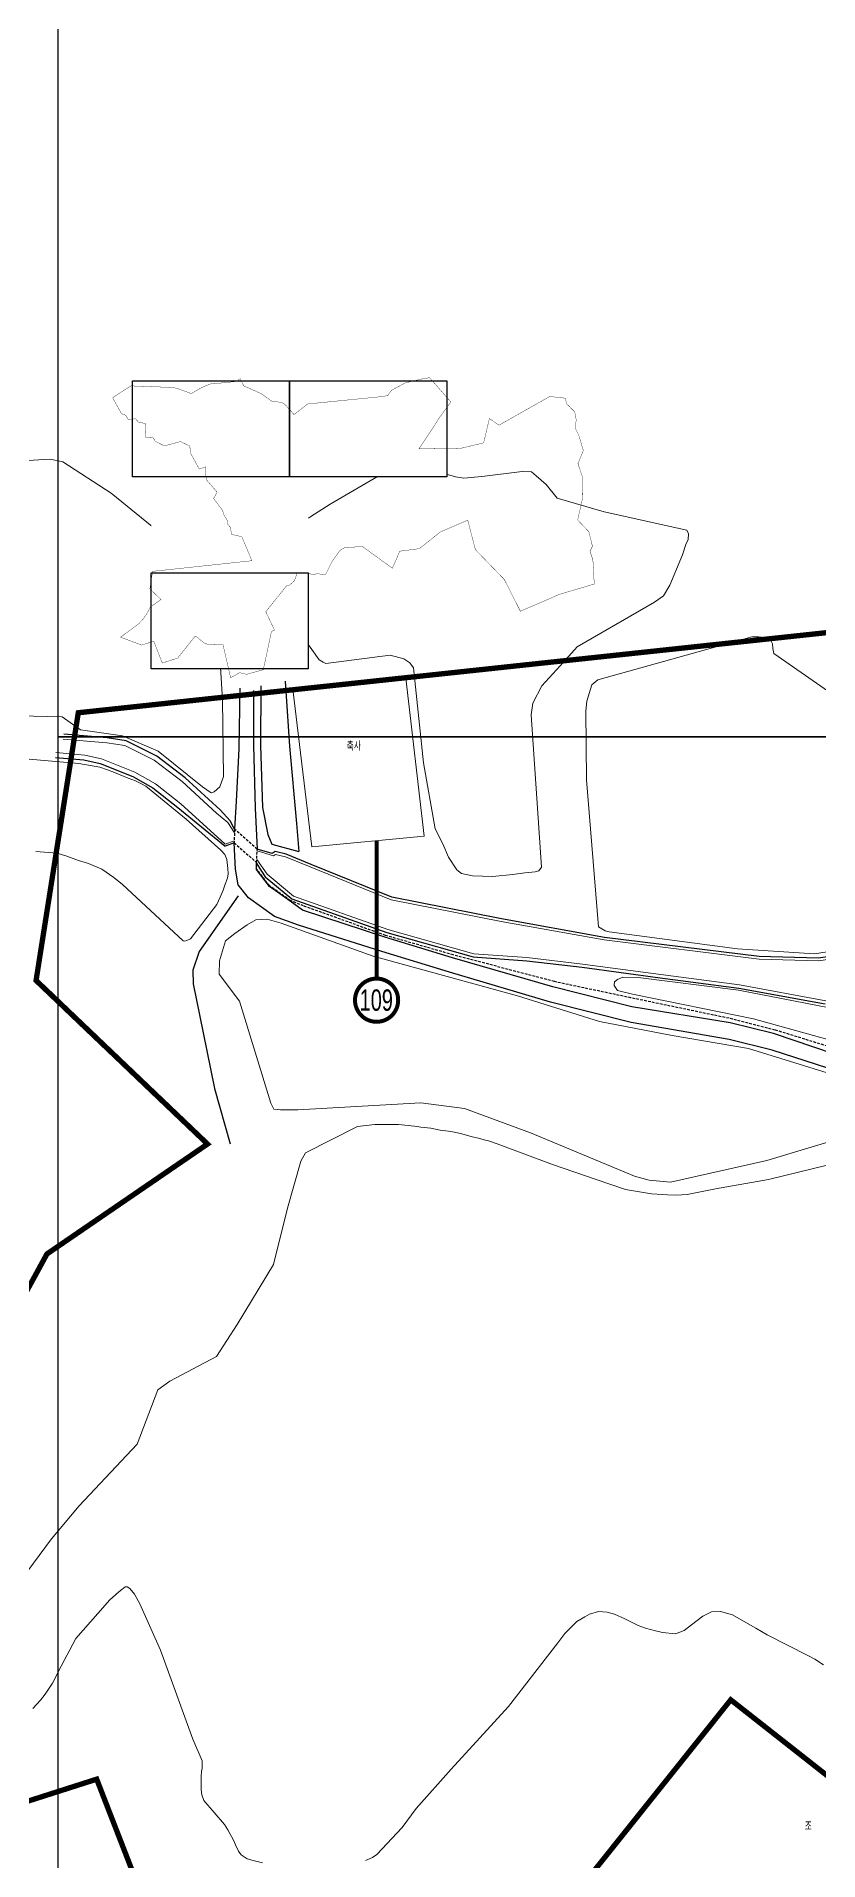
# Model space of a CAD drawing. Extents: x 120542 to 122291, y 586607 to 587713.
# Drawn here: x 120854.9 to 121001.6, y 586799.4 to 587141.3 of the extents above; entities that cross this region are included whole.
import ezdxf
from ezdxf.enums import TextEntityAlignment as Align

# ---------------------------------------------------------------- set-up
doc = ezdxf.new("R2010")
doc.units = 0
doc.header["$MEASUREMENT"] = 0
doc.set_wipeout_variables(frame=1)
doc.linetypes.add('DASHED', pattern=[0.75, 0.5, -0.25])
doc.linetypes.add('PHANTOM2', pattern=[1.25, 0.625, -0.125, 0.125, -0.125, 0.125, -0.125])
for name, color, linetype in [('_0넘버링', 7, 'Continuous'), ('_조사구역', 6, 'Continuous'), ('가드레일', 114, 'Continuous'), ('도로_비포장', 27, 'Continuous'), ('도로_콘크리트', 7, 'Continuous'), ('석축_상단', 25, 'SUKCHUK'), ('수로(박스)', 5, 'DASHED'), ('옹벽_상단', 2, 'ONGBYUCK'), ('지형_상단', 7, 'SUNGJEULTO'), ('지형_하단', 7, 'Continuous'), ('현황 텍스트', 7, 'Continuous')]:
    doc.layers.add(name, color=color, linetype=linetype)
for name, color, linetype, lineweight in [('건물', 7, 'Continuous', 20), ('밭', 3, 'Continuous', 18), ('석축_하단', 30, 'Continuous', 18), ('옹벽_하단', 2, 'Continuous', 18)]:
    doc.layers.add(name, color=color, linetype=linetype, lineweight=lineweight)
doc.styles.add('GHS', font='simplex.shx', dxfattribs={"bigfont": 'ngsw.shx'})
doc.styles.add('JKS_FONT', font='', dxfattribs={"height": 1.5})
doc.styles.add('sks-ghs', font='romans.shx', dxfattribs={"bigfont": 'ghs.shx'})
doc.styles.get('JKS_FONT').set_extended_font_data('Expo M')
doc.linetypes.add('ONGBYUCK', pattern='A,1,0,[")",sks-ghs,S=0.5,R=90,X=0.5,Y=0],2', length=3)
doc.linetypes.add('SUKCHUK', pattern='A,1,["V",sks-ghs,S=0.5,R=0,X=0.5,Y=0],0.25,["V",sks-ghs,S=0.5,R=0,X=0.5,Y=0],0.25,["V",sks-ghs,S=0.5,R=0,X=0.5,Y=0],1', length=2.5)
doc.linetypes.add('SUNGJEULTO', pattern='A,0.25,["|",sks-ghs,S=0.3,R=0,X=0.5,Y=0.1],0.55,["|",sks-ghs,S=0.15,R=0,X=0.5,Y=0.05],0.25', length=1.05)

msp = doc.modelspace()

# ---------------------------------------------------------------- linework, layer by layer
for points in [[(120859, 587010), (120859, 587285), (121309, 587285), (121309, 587010), (120859, 587010)], [(120859, 586735), (120859, 587010), (121309, 587010), (121309, 586735), (120859, 586735)]]:
    msp.add_lwpolyline(points)
at = {"layer": '_0넘버링', "linetype": 'Continuous', "const_width": 0.75, "flags": 128}
msp.add_lwpolyline([(120918.74, 586990.53), (120918.74, 586964.7)], dxfattribs=at)
msp.add_lwpolyline([(120914.69, 586960.65, -1), (120922.79, 586960.65, -1)], format="xyb", close=True, dxfattribs=at)
at = {"layer": '_조사구역', "color": 1, "linetype": 'PHANTOM2', "ltscale": 10, "const_width": 1, "flags": 128}
msp.add_lwpolyline([(120942.73, 587386.16), (120969.77, 587373.17), (120970.39, 587355.26), (120996.29, 587307.6), (121014.99, 587313.66), (121016.02, 587277.86), (121047.83, 587241.4), (121037.77, 587223.26), (121063.21, 587189.12), (121067.26, 587176.25), (121077.98, 587158.53), (121078.75, 587148.73), (121085.96, 587140.35), (121088.79, 587120.65), (121118.55, 587113.52), (121147.24, 587044.94), (120862.79, 587014.52), (120854.87, 586964.35), (120887.03, 586933.69), (120856.91, 586913.09), (120845.14, 586891.51), (120835.39, 586877.63), (120823.7, 586865.29), (120771.16, 586826.09), (120831.32, 586803.5), (120866.24, 586814.66), (120890.52, 586752.11), (120934.32, 586765.96), (120985.17, 586829.53), (121013.59, 586807.2), (121028.45, 586804.98), (121064.67, 586804.08), (121086.32, 586710.01), (121112.13, 586724.4), (121131.77, 586719.51), (121179.99, 586733.06), (121203.55, 586842.49), (121212.05, 586846.4), (121187.19, 586899.13), (121247.41, 586973.95), (121253.28, 586973.7), (121268.7, 586987.04), (121277.57, 587010.52), (121307.56, 587010.67), (121320.26, 587005.27), (121334.53, 587007.69), (121358.36, 587005.3), (121377.01, 587042.97), (121399.54, 587073.97), (121413.69, 587082.99), (121464.57, 587085.36), (121492.22, 587065.33), (121549.85, 587023.61), (121571.25, 587072.4), (121627.06, 587079.46), (121687.79, 587127.69), (121765.91, 587161.14), (121787.7, 587076.86), (121871.05, 586990.75), (121916.73, 586900.5), (122030.17, 586949.19), (122128.5, 586978.21), (122124.52, 587047.59), (122116.24, 587072.33), (122123.19, 587086.44), (122112.92, 587128.07), (122080.89, 587161.55), (122095.32, 587225.96), (122094.86, 587283.94), (122081.68, 587322.9), (122092.65, 587349.17), (122097.02, 587360.59), (122084.13, 587404.24), (122073.39, 587425.61), (122076.86, 587447.62), (122074.44, 587460.5), (122072.5, 587470.82), (122059.86, 587484.02), (122048.86, 587494.28), (122045.6, 587510.39), (122000.94, 587515.2), (121855.6, 587433.14), (121827.86, 587452.06), (121811.36, 587382.45), (121746.85, 587366.99), (121710.16, 587366.44), (121625.79, 587365.18), (121668.35, 587429.01), (121684.54, 587454.25), (121695.8, 587469.72), (121717.52, 587499.53), (121656.51, 587568.96), (121635.67, 587565.59), (121586.87, 587554.29), (121547.43, 587532.99), (121536.15, 587517.51), (121511.71, 587514.18), (121307.18, 587493.88), (121267.91, 587463.58), (121243.76, 587490.95), (121232.41, 587498.91), (121205.85, 587500.55), (121174.8, 587522.94), (121143.22, 587537.24), (121123.8, 587545.84), (121113.64, 587566.46), (121103.26, 587558.24), (121056.07, 587553.66), (121033.41, 587552.73), (121024.03, 587549.68), (121003.93, 587541.06), (120973.53, 587523.84), (120933.05, 587538.5), (120929.86, 587539.23), (120929.58, 587539.29), (120922.09, 587540.99), (120800.6, 587545.64), (120748.17, 587511.92), (120773.67, 587466.36), (120785.63, 587461.4), (120792.72, 587449.91), (120813.97, 587451.16), (120822.53, 587441.61), (120841.91, 587438.02), (120843.52, 587397.73), (120864.66, 587397.07), (120869.81, 587387.35), (120896.01, 587373.79)], close=True, dxfattribs=at)
at = {"layer": '가드레일', "linetype": 'DASHED'}
for p, q in [((120898.69, 586982.03, 623.17), (120896.29, 586985.18, 623.77)), ((120902.59, 586979.32, 622.19), (120898.69, 586982.03, 623.17)), ((120905.03, 586978.31, 621.6), (120902.59, 586979.32, 622.19)), ((120920.44, 586972.78, 618.98), (120905.03, 586978.31, 621.6)), ((120933.12, 586969.13, 616.86), (120920.44, 586972.78, 618.98)), ((120952.1, 586964.13, 614.04), (120933.12, 586969.13, 616.86)), ((120966.46, 586961.09, 611.83), (120952.1, 586964.13, 614.04)), ((120985.58, 586957.1, 609.03), (120966.46, 586961.09, 611.83)), ((120993.49, 586955.06, 607.79), (120985.58, 586957.1, 609.03)), ((121008.35, 586950.46, 605.78), (120993.49, 586955.06, 607.79))]:
    msp.add_line(p, q, dxfattribs=at)
at = {"layer": '건물'}
msp.add_lwpolyline([(120927.64, 586991.38), (120906.59, 586989.37), (120903.02, 587018.97), (120924.23, 587021), (120927.64, 586991.38)], dxfattribs=at)
at = {"layer": '도로_비포장'}
for p, q in [((120892.77, 586980.2), (120885.44, 586969.75)), ((120885.44, 586969.75), (120884.25, 586966.3)), ((120884.25, 586966.3), (120884.35, 586963.69)), ((120884.35, 586963.69), (120885.52, 586957.92)), ((120885.52, 586957.92), (120888.34, 586944.07)), ((120888.34, 586944.07), (120891.27, 586933.7))]:
    msp.add_line(p, q, dxfattribs=at)
at = {"layer": '도로_콘크리트'}
for points in [[(120893.08, 587019.11), (120892.9, 587007.74), (120892.39, 586997.92), (120892.11, 586992.68)], [(120895.65, 587018.69), (120895.67, 587008.38), (120895.99, 586996.62), (120896.34, 586988.96)], [(121007.46, 586946.62), (120992.94, 586951.26), (120984.85, 586953.29), (120966.47, 586956.48), (120951.39, 586960.27), (120932.4, 586965.9), (120919.7, 586969.75), (120904.07, 586974.71), (120899.58, 586976.33), (120894.69, 586979.85), (120892.76, 586982.24), (120892.25, 586985.23), (120892.01, 586990.15)], [(121008.15, 586949.34), (120993.22, 586954.4), (120985.07, 586956.39), (120966.63, 586959.41), (120951.79, 586963.16), (120933.01, 586968.6), (120920.26, 586972.47), (120904.85, 586977.5), (120902.54, 586979.22), (120898.65, 586981.95), (120896.19, 586985.16), (120896.24, 586986.43)]]:
    msp.add_lwpolyline(points, dxfattribs=at)
at = {"layer": '밭'}
for points in [[(120821.41, 587069.89), (120828.41, 587064.28), (120833.33, 587061.16), (120835.97, 587060.95), (120838.09, 587060.97), (120846.15, 587061.36), (120857.48, 587062.03), (120859.88, 587061.52), (120868.98, 587055.65), (120888.05, 587040.16), (120888.48, 587039.37), (120889.83, 587016.94), (120890.04, 587002.6), (120889.32, 587000.64), (120888.3, 586999.72), (120887.71, 586999.5), (120886.06, 587000.66), (120877.76, 587007.3), (120871.07, 587010.2), (120863.22, 587011.3), (120859.79, 587013.75), (120843.48, 587014.16), (120822.67, 587015.13), (120820.88, 587014.9)], [(120932.22, 586987.47), (120931.15, 586989.94), (120929.7, 586992.76), (120927.54, 587005.16), (120925.69, 587022.94), (120924.99, 587023.88), (120923.82, 587024.63), (120921.28, 587025.3), (120909.21, 587023.78), (120908.7, 587023.97), (120907.94, 587024.41), (120905.24, 587028.34), (120903.39, 587044.82), (120903.36, 587045.41), (120903.36, 587046.21), (120905.51, 587050.75), (120910.01, 587053.64), (120922.05, 587060.6), (120924.33, 587061.2), (120928.11, 587060.72), (120929.49, 587060.29), (120932.04, 587059.17), (120933.52, 587058.76), (120935.1, 587058.5), (120938.5, 587058.78), (120946.07, 587059.76), (120947.79, 587059.69), (120948.7, 587058.91), (120950.52, 587057.29), (120952.62, 587054.74), (120961.4, 587052.2), (120976.92, 587048.72), (120977.22, 587048.06), (120977.18, 587047.02), (120976.77, 587046.03), (120976.12, 587044.11), (120973.75, 587038.41), (120972.55, 587036.42), (120970.87, 587035.26), (120956.34, 587026.88), (120953.15, 587023.34), (120949.73, 587019.54), (120948.07, 587016.31), (120947.74, 587014.12), (120949.67, 586985.59), (120949.16, 586984.91), (120948.46, 586984.71), (120946.54, 586984.52), (120944.3, 586984.19), (120940.48, 586983.82), (120936.74, 586983.93), (120934.69, 586984.4), (120934.69, 586984.4), (120933.8, 586985.07), (120932.22, 586987.47)], [(121006.47, 586970.23), (121000.9, 586969.35), (120986.44, 586970.26), (120962.38, 586973.43), (120961.63, 586973.67), (120960.39, 586974.39), (120958.12, 587001.93), (120958, 587014.9), (120958.15, 587016.69), (120959.14, 587019.74), (120960.23, 587020.71), (120989.11, 587028.73), (120990.37, 587028.74), (120991.57, 587028.62), (120992.57, 587028.32), (120993.02, 587027.46), (120993.08, 587026.59), (120993.28, 587025.64), (121003.51, 587018.49)], [(120846.31, 587006.42), (120862.88, 587005.03), (120866.84, 587004.3), (120868.24, 587003.81), (120869.56, 587003.33), (120870.66, 587002.9), (120872.15, 587002.29), (120873.49, 587001.73), (120874.62, 587001.18), (120875.47, 587000.77), (120883.03, 586994.56), (120889.53, 586988.74), (120890.26, 586987.98), (120890.66, 586987.03), (120890.86, 586985.32), (120890.9, 586984.35), (120890.79, 586983.52), (120890.36, 586982.38), (120889.94, 586981.24), (120889.39, 586979.93), (120888.79, 586978.6), (120883.85, 586972.13), (120883.12, 586971.81), (120882.69, 586971.74), (120882.49, 586971.77), (120871.07, 586982.32), (120869.47, 586983.64), (120867.22, 586985.2), (120864.69, 586986.29), (120862.82, 586986.84), (120860.65, 586987.66), (120858.82, 586988.2), (120854.85, 586988.49)], [(121007.95, 586935.42), (120991.91, 586930.63), (120973.84, 586926.54), (120969.84, 586926.93), (120967.13, 586927.68), (120947.61, 586935.76), (120935.22, 586940.33), (120927.03, 586941.39), (120903.94, 586940.11), (120900.72, 586940.09), (120899.46, 586940.25), (120898.89, 586941.33), (120893.05, 586960.48), (120889.21, 586965.52), (120889.25, 586968), (120890.38, 586971.77), (120892.13, 586973.14), (120894.49, 586974.79), (120896.11, 586975.7), (120898.2, 586975.84), (120900.84, 586975.07), (120918.07, 586968.89), (120945.19, 586961.47), (120960.56, 586956.63), (120974.21, 586954.03), (120988.48, 586951.62), (121011.96, 586944.36)], [(121025.89, 586949.22), (121023.86, 586947.51), (121022.03, 586947.31), (121008.6, 586951.83), (120989.44, 586957.16), (120966.77, 586961.8), (120963.92, 586962.44), (120963.29, 586963.39), (120963.37, 586964.08), (120963.93, 586964.55), (120964.93, 586964.96), (120967.8, 586964.9), (120986.64, 586962.54), (121018.2, 586956.41), (121028.95, 586955.32), (121029.55, 586954.77), (121025.89, 586949.22)], [(120852.1, 586852.01), (120857.75, 586859.73), (120862.94, 586865.86), (120873.86, 586877.45), (120877.73, 586887.6), (120879.95, 586889.28), (120888.7, 586893.87), (120892.57, 586899.84), (120899.42, 586911.12), (120902.02, 586921.7), (120904.55, 586930.51), (120905.41, 586932.04), (120915.16, 586936.96), (120918.41, 586937.34), (120919.61, 586937.37), (120922.02, 586937.37), (120922.84, 586937.36), (120925.88, 586937.04), (120927.01, 586936.84), (120928.93, 586936.64), (120930.64, 586936.31), (120932.26, 586936.11), (120933.34, 586935.94), (120934.75, 586935.58), (120936.64, 586935.06), (120937.85, 586934.79), (120938.9, 586934.5), (120939.71, 586934.27), (120941.34, 586933.76), (120951.72, 586929.88), (120959.95, 586927.03), (120965.43, 586925.19), (120967.31, 586924.88), (120970.28, 586924.38), (120972.34, 586924.24), (120973.32, 586924.16), (120974.89, 586924.13), (120975.97, 586924.17), (120977, 586924.24), (120982.29, 586925.32), (120992.27, 586927.02), (121003.25, 586929.72)], [(120897.35, 586798.97), (120895.56, 586799.41), (120894.48, 586799.75), (120893.32, 586800.47), (120892.86, 586801.16), (120892.25, 586802.34), (120891.88, 586803.25), (120890.85, 586805.15), (120890.19, 586806.18), (120886.34, 586810.65), (120885.98, 586811.75), (120885.85, 586812.66), (120885.82, 586814), (120885.84, 586815.21), (120885.91, 586816.1), (120886, 586816.75), (120886.02, 586817.71), (120886.01, 586818.08), (120884.3, 586822.18), (120878.21, 586838.81), (120874.35, 586847.53), (120873.34, 586849.34), (120872.43, 586850.42), (120871.98, 586850.68), (120871.59, 586850.69), (120870.93, 586850.18), (120870.42, 586849.75), (120868.63, 586848.21), (120867.82, 586847.25), (120862.31, 586841.02), (120859.59, 586835.86), (120857.94, 586832.67), (120856.6, 586830.6), (120855.7, 586829.48), (120854.28, 586827.88)], [(121002.54, 586836.06), (121000.95, 586837.17), (120999.65, 586837.85), (120992.01, 586841.73), (120989.85, 586842.94), (120987.57, 586844.3), (120985.53, 586845.46), (120983.27, 586846.11), (120981.55, 586846.05), (120979.93, 586845.18), (120977.78, 586843.59), (120976.44, 586842.55), (120974.82, 586841.87), (120972.39, 586842.13), (120971.07, 586842.44), (120969.18, 586842.93), (120967.82, 586843.43), (120965.28, 586844.72), (120963.38, 586845.56), (120961.97, 586845.96), (120960.35, 586846.06), (120958.67, 586845.58), (120957.81, 586845.11), (120956.3, 586844.2), (120954.04, 586841.94), (120953.29, 586840.96), (120952.74, 586840.24), (120943.48, 586828.29), (120932.74, 586816.51), (120926.15, 586809.17), (120923.54, 586805.63), (120918.77, 586800.53), (120917.95, 586799.98), (120916.67, 586799.4)]]:
    msp.add_lwpolyline(points, dxfattribs=at)
at = {"layer": '석축_상단'}
for p, q in [((120868.23, 587009.8, 629.14), (120860.05, 587010.49, 630.67)), ((120871.8, 587009.27, 628.47), (120868.23, 587009.8, 629.14)), ((120877.53, 587006.38, 627.34), (120871.8, 587009.27, 628.47)), ((120858.52, 587006.16, 630.59), (120863.86, 587005.68, 629.75)), ((120882.86, 587002.33, 626.21), (120877.53, 587006.38, 627.34)), ((120863.86, 587005.68, 629.75), (120866.87, 587005, 629.24)), ((120866.87, 587005, 629.24), (120872.99, 587002.59, 628.14)), ((120872.99, 587002.59, 628.14), (120876.78, 587000.45, 627.39)), ((120889.37, 586996.34, 624.74), (120882.86, 587002.33, 626.21)), ((120876.78, 587000.45, 627.39), (120881.48, 586996.76, 626.36)), ((120881.48, 586996.76, 626.36), (120890.34, 586989.51, 624.38)), ((120891.29, 586994.25, 624.27), (120889.37, 586996.34, 624.74)), ((120899.71, 586988.5, 623.45), (120899.16, 586988.14, 623.46)), ((120901.78, 586988, 622.93), (120899.71, 586988.5, 623.45)), ((120906.45, 586986.11, 621.86), (120901.78, 586988, 622.93)), ((120921.63, 586979.95, 618.89), (120906.45, 586986.11, 621.86)), ((120897.82, 586983.79, 623.29), (120902.84, 586979.63, 622.16)), ((120902.84, 586979.63, 622.16), (120920.67, 586973.31, 618.96)), ((120942.18, 586975.87, 615.04), (120921.63, 586979.95, 618.89)), ((120961.51, 586972.43, 611.44), (120942.18, 586975.87, 615.04)), ((120920.67, 586973.31, 618.96), (120936.87, 586968.75, 616.23)), ((120990.52, 586968.84, 606.58), (120961.51, 586972.43, 611.44)), ((120936.87, 586968.75, 616.23), (120946.9, 586968.05, 614.57)), ((121001.57, 586968.54, 604.74), (120990.52, 586968.84, 606.58)), ((121007.99, 586969.45, 603.66), (121001.57, 586968.54, 604.74)), ((120946.9, 586968.05, 614.57), (120957.29, 586966.82, 612.84)), ((120957.29, 586966.82, 612.84), (120971.96, 586964.85, 610.39)), ((120971.96, 586964.85, 610.39), (120986.71, 586962.91, 607.92)), ((120986.71, 586962.91, 607.92), (121002.9, 586959.95, 605.2))]:
    msp.add_line(p, q, dxfattribs=at)
at = {"layer": '석축_하단'}
for p, q in [((120868.13, 587008.91, 627.16), (120859.97, 587009.6, 628.33)), ((120858.6, 587007.06, 628.33), (120864, 587006.57, 627.52)), ((120864, 587006.57, 627.52), (120867.14, 587005.86, 627.02)), ((120867.14, 587005.86, 627.02), (120873.37, 587003.4, 625.96)), ((120871.52, 587008.4, 626.69), (120868.13, 587008.91, 627.16)), ((120877.05, 587005.62, 625.73), (120871.52, 587008.4, 626.69)), ((120873.37, 587003.4, 625.96), (120877.29, 587001.2, 625.23)), ((120882.28, 587001.63, 624.68), (120877.05, 587005.62, 625.73)), ((120877.29, 587001.2, 625.23), (120882.04, 586997.46, 624.26)), ((120888.74, 586995.7), (120882.28, 587001.63, 624.68)), ((120882.04, 586997.46, 624.26), (120890.34, 586989.86, 623.13)), ((120890.86, 586993.93, 623.03), (120888.74, 586995.7)), ((120899.8, 586987.96), (120899.43, 586987.72, 621.35)), ((120901.63, 586987.52, 620.93), (120899.8, 586987.96)), ((120906.26, 586985.64, 619.98), (120901.63, 586987.52, 620.93)), ((120921.49, 586979.47, 616.87), (120906.26, 586985.64, 619.98)), ((120903.14, 586980.16, 620.31), (120898.2, 586984.25, 621.48)), ((120920.85, 586973.88, 616.49), (120903.14, 586980.16, 620.31)), ((120942.09, 586975.37, 612.82), (120921.49, 586979.47, 616.87)), ((120961.44, 586971.94, 609.04), (120942.09, 586975.37, 612.82)), ((120936.98, 586969.35, 613.09), (120920.85, 586973.88, 616.49)), ((120990.48, 586968.34, 604.43), (120961.44, 586971.94, 609.04)), ((120946.95, 586968.65, 611.02), (120936.98, 586969.35, 613.09)), ((120957.36, 586967.42, 608.87), (120946.95, 586968.65, 611.02)), ((121001.6, 586968.04, 603.05), (120990.48, 586968.34, 604.43)), ((121008.01, 586968.95, 602.25), (121001.6, 586968.04, 603.05)), ((120972.04, 586965.45, 606.24), (120957.36, 586967.42, 608.87)), ((120986.81, 586963.5, 604.06), (120972.04, 586965.45, 606.24)), ((121003.01, 586960.54, 601.99), (120986.81, 586963.5, 604.06))]:
    msp.add_line(p, q, dxfattribs=at)
at = {"layer": '수로(박스)'}
msp.add_lwpolyline([(120892.11, 586992.68), (120892.01, 586990.15), (120896.24, 586986.43), (120896.34, 586988.96), (120892.11, 586992.68)], dxfattribs=at)
at = {"layer": '옹벽_상단', "ltscale": 0.3}
for p, q in [((120892.11, 586992.68, 623.65), (120891.29, 586994.25, 624.27)), ((120892.01, 586990.15, 623.61), (120890.34, 586989.51, 624.38))]:
    msp.add_line(p, q, dxfattribs=at)
at = {"layer": '옹벽_상단', "ltscale": 0.6}
msp.add_line((120899.16, 586988.14, 623.46), (120896.34, 586988.96, 623.59), dxfattribs=at)
at = {"layer": '옹벽_상단', "ltscale": 0.4}
for p, q in [((120896.24, 586986.43, 623.6), (120896.32, 586986.1, 623.72)), ((120896.32, 586986.1, 623.72), (120897.82, 586983.79, 623.29))]:
    msp.add_line(p, q, dxfattribs=at)
at = {"layer": '옹벽_하단', "ltscale": 0.5}
for p, q in [((120890.86, 586993.93), (120892.08, 586992.02)), ((120892.02, 586990.5), (120890.34, 586989.86)), ((120899.43, 586987.72), (120896.32, 586988.63)), ((120898.2, 586984.25), (120896.25, 586987))]:
    msp.add_line(p, q, dxfattribs=at)
at = {"layer": '지형_상단', "ltscale": 2}
for p, q in [((120897.02, 587019.56), (120896.96, 587008.39)), ((120896.96, 587008.39), (120897.33, 586996.79)), ((120897.33, 586996.79), (120898.37, 586991.72)), ((120898.37, 586991.72), (120899.11, 586989.91)), ((120899.11, 586989.91), (120904.18, 586988.54))]:
    msp.add_line(p, q, dxfattribs=at)
at = {"layer": '지형_하단', "ltscale": 1.5}
for p, q in [((120901.59, 587020.43), (120902.39, 587008.28)), ((120902.39, 587008.28), (120903.73, 586993.77)), ((120903.73, 586993.77), (120904.18, 586988.54))]:
    msp.add_line(p, q, dxfattribs=at)

# ---------------------------------------------------------------- texts
at = {"layer": '_0넘버링', "linetype": 'Continuous', "style": 'JKS_FONT', "width": 0.7}
msp.add_text('109', height=4, dxfattribs=at).set_placement((120918.68, 586960.67), align=Align.MIDDLE)
at = {"layer": '현황 텍스트', "style": 'GHS', "width": 0.75}
for s, p in [('축사', (120913.12, 587007.45)), ('조', (120999.04, 586805.03))]:
    msp.add_text(s, height=1.5, dxfattribs=at).set_placement(p)

# ---------------------------------------------------------------- next in the draw order: wipeouts: each hides what was drawn before it
msp.add_wipeout([(120931.89, 587076.72), (120872.98, 587076.72), (120872.98, 587058.72), (120876.48, 587058.72), (120876.48, 587022.72), (120905.93, 587022.72), (120905.93, 587058.72), (120931.89, 587058.72)]).translate(0, 0, 1278)

# ---------------------------------------------------------------- next in the draw order: linework, layer by layer
at = {"elevation": 625}
for points in [[(120872.98, 587058.72), (120872.98, 587076.72), (120902.43, 587076.72), (120902.43, 587058.72), (120872.98, 587058.72)], [(120902.43, 587058.72), (120902.43, 587076.72), (120931.89, 587076.72), (120931.89, 587058.72), (120902.43, 587058.72)], [(120876.48, 587022.72), (120876.48, 587040.72), (120905.93, 587040.72), (120905.93, 587022.72), (120876.48, 587022.72)]]:
    msp.add_lwpolyline(points, dxfattribs=at)
at = {"layer": '_조사구역', "color": 1, "linetype": 'PHANTOM2', "const_width": 0.0655, "elevation": 625, "flags": 128}
msp.add_lwpolyline([(120881.96, 587065.34), (120883.73, 587064.49), (120883.77, 587063.32), (120885.47, 587060.2), (120886.69, 587060.6), (120886.76, 587058.25), (120888.84, 587055.87), (120888.18, 587054.68), (120889.85, 587052.44), (120890.11, 587051.6), (120890.81, 587050.44), (120890.86, 587049.8), (120891.34, 587049.25), (120891.52, 587047.96), (120893.47, 587047.5), (120895.35, 587043.01), (120876.73, 587041.02), (120876.21, 587037.73), (120878.31, 587035.73), (120876.34, 587034.38), (120875.57, 587032.96), (120874.93, 587032.06), (120874.17, 587031.25), (120870.73, 587028.68), (120874.67, 587027.2), (120876.95, 587027.93), (120878.54, 587023.84), (120881.41, 587024.75), (120884.74, 587028.91), (120886.6, 587027.45), (120887.57, 587027.3), (120889.94, 587027.24), (120891.36, 587021.08), (120893.05, 587022.03), (120894.33, 587021.71), (120897.49, 587022.59), (120899.03, 587029.76), (120899.59, 587030.01), (120897.96, 587033.46), (120901.9, 587038.36), (120902.29, 587038.34), (120903.3, 587039.22), (120903.88, 587040.75), (120905.84, 587040.76), (120906.67, 587040.41), (120907.61, 587040.57), (120909.17, 587040.41), (120910.39, 587042.88), (120911.86, 587044.91), (120912.79, 587045.5), (120916.12, 587045.65), (120917.93, 587044.34), (120921.7, 587041.61), (120923.1, 587044.8), (120926.75, 587045.27), (120930.73, 587048.42), (120935.84, 587050.61), (120937.27, 587045.1), (120942.72, 587039.46), (120945.71, 587033.55), (120953.14, 587036.74), (120959.57, 587038.64), (120959.31, 587043.18), (120958.77, 587044.8), (120959.23, 587045.72), (120958.55, 587048.45), (120956.46, 587050.64), (120957.4, 587054.86), (120957.37, 587058.65), (120956.51, 587061.2), (120957.23, 587062.92), (120957.51, 587063.67), (120956.67, 587066.53), (120955.97, 587067.92), (120956.19, 587069.36), (120956.04, 587070.21), (120955.91, 587070.88), (120955.08, 587071.75), (120954.36, 587072.42), (120954.15, 587073.47), (120951.22, 587073.79), (120941.71, 587068.42), (120939.9, 587069.65), (120938.82, 587065.1), (120934.59, 587064.09), (120932.19, 587064.05), (120926.67, 587063.97), (120929.46, 587068.15), (120930.51, 587069.8), (120931.25, 587070.81), (120932.67, 587072.76), (120928.68, 587077.31), (120927.32, 587077.09), (120924.12, 587076.35), (120921.54, 587074.95), (120920.8, 587073.94), (120919.2, 587073.72), (120905.82, 587072.39), (120903.24, 587070.41), (120901.66, 587072.2), (120900.92, 587072.72), (120899.18, 587072.83), (120897.15, 587074.29), (120895.08, 587075.23), (120893.81, 587075.79), (120893.15, 587077.14), (120892.47, 587076.61), (120889.38, 587076.3), (120887.9, 587076.24), (120887.28, 587076.04), (120885.97, 587075.48), (120883.98, 587074.35), (120881.33, 587075.31), (120881.12, 587075.36), (120881.1, 587075.36), (120880.61, 587075.48), (120872.66, 587075.78), (120869.23, 587073.57), (120870.89, 587070.59), (120871.68, 587070.27), (120872.14, 587069.51), (120873.53, 587069.6), (120874.09, 587068.97), (120875.36, 587068.74), (120875.47, 587066.1), (120876.85, 587066.06), (120877.19, 587065.42), (120878.9, 587064.53)], close=True, dxfattribs=at)

doc.saveas('drawing.dxf')
